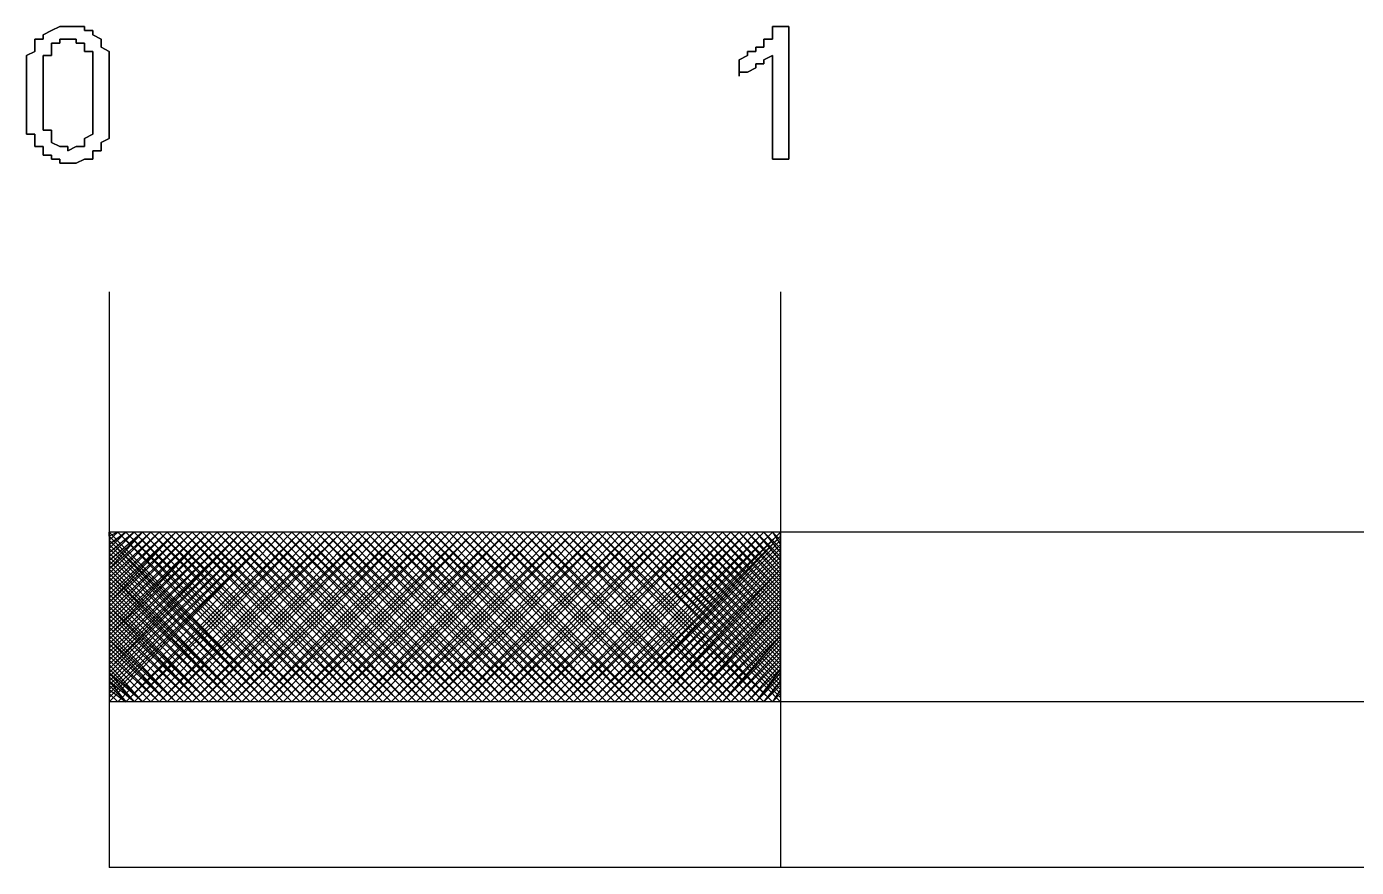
# Model space of a CAD drawing. Header units: metres. Extents: x 2.9 to 42.8, y 1.7 to 28.7.
# Drawn here: x 38.312 to 38.878, y 3.03 to 3.388 of the extents above; entities that cross this region are included whole.
import ezdxf

# ---------------------------------------------------------------- set-up
doc = ezdxf.new("R2010")
doc.units = ezdxf.units.M
doc.layers.add('AMARILLO', color=2, linetype='Continuous')
doc.layers.add('NEGRO', color=7, linetype='Continuous')

msp = doc.modelspace()

# ---------------------------------------------------------------- linework, layer by layer
at = {"layer": 'AMARILLO', "lineweight": -3}
for points in [[(38.3469, 3.2755), (38.3469, 3.0304)], [(38.6327, 3.2755), (38.6327, 3.0304)], [(40.0614, 3.1732), (38.3469, 3.1732)], [(38.3469, 3.1732), (38.4175, 3.1009), (38.3469, 3.1715)], [(38.4175, 3.1732), (38.3469, 3.1044)], [(38.414, 3.1732), (38.3469, 3.1062), (38.414, 3.1732), (38.3469, 3.108)], [(38.3469, 3.1097), (38.4104, 3.1732), (38.3469, 3.1115), (38.4104, 3.1732)], [(38.3469, 3.1133), (38.4069, 3.1732), (38.3469, 3.115), (38.4034, 3.1732), (38.3469, 3.1168)], [(38.4034, 3.1732), (38.3469, 3.1186)], [(38.3999, 3.1732), (38.3469, 3.1203), (38.3999, 3.1732), (38.3469, 3.1221)], [(38.3469, 3.1238), (38.3963, 3.1732), (38.3469, 3.1256), (38.3963, 3.1732)], [(38.3469, 3.1274), (38.3928, 3.1732), (38.3469, 3.1291), (38.3893, 3.1732), (38.3469, 3.1309)], [(38.3893, 3.1732), (38.3469, 3.1327)], [(38.3857, 3.1732), (38.3469, 3.1344), (38.3857, 3.1732), (38.3469, 3.1362)], [(38.3469, 3.138), (38.3822, 3.1732), (38.3469, 3.1397), (38.3822, 3.1732)], [(38.3469, 3.1415), (38.3787, 3.1732), (38.3469, 3.1432), (38.3752, 3.1732), (38.3469, 3.145)], [(38.3752, 3.1732), (38.3469, 3.1468)], [(38.3716, 3.1732), (38.3469, 3.1485), (38.3716, 3.1732), (38.3469, 3.1503)], [(38.3469, 3.1521), (38.3681, 3.1732), (38.3469, 3.1538), (38.3681, 3.1732)], [(38.3469, 3.1556), (38.3646, 3.1732), (38.3469, 3.1574), (38.3611, 3.1732), (38.3469, 3.1591)], [(38.3611, 3.1732), (38.3469, 3.1609)], [(38.3575, 3.1732), (38.3469, 3.1627), (38.3575, 3.1732), (38.3469, 3.1644)], [(38.3469, 3.1662), (38.354, 3.1732), (38.3469, 3.1679), (38.354, 3.1732)], [(38.3469, 3.1697), (38.3505, 3.1732), (38.3469, 3.1715), (38.3469, 3.1732)], [(38.4246, 3.1009), (38.3505, 3.1732), (38.421, 3.1009), (38.3505, 3.1732)], [(38.421, 3.1732), (38.3505, 3.1009), (38.421, 3.1732), (38.3505, 3.1009)], [(38.4281, 3.1009), (38.354, 3.1732), (38.4246, 3.1009), (38.354, 3.1732)], [(38.4281, 3.1732), (38.354, 3.1009), (38.4246, 3.1732), (38.354, 3.1009)], [(38.4316, 3.1009), (38.3575, 3.1732), (38.4281, 3.1009), (38.3575, 3.1732)], [(38.4316, 3.1732), (38.3575, 3.1009), (38.4281, 3.1732), (38.3575, 3.1009)], [(38.3611, 3.1732), (38.4316, 3.1009), (38.3611, 3.1732)], [(38.4316, 3.1732), (38.3611, 3.1009), (38.4316, 3.1732)], [(38.4387, 3.1009), (38.3646, 3.1732), (38.4351, 3.1009), (38.3646, 3.1732)], [(38.4351, 3.1732), (38.3646, 3.1009), (38.4351, 3.1732), (38.3646, 3.1009)], [(38.4422, 3.1009), (38.3681, 3.1732), (38.4387, 3.1009), (38.3681, 3.1732)], [(38.4422, 3.1732), (38.3681, 3.1009), (38.4387, 3.1732), (38.3681, 3.1009)], [(38.4457, 3.1009), (38.3716, 3.1732), (38.4422, 3.1009), (38.3716, 3.1732)], [(38.4457, 3.1732), (38.3716, 3.1009), (38.4422, 3.1732), (38.3716, 3.1009)], [(38.3752, 3.1732), (38.4457, 3.1009), (38.3752, 3.1732)], [(38.4457, 3.1732), (38.3752, 3.1009), (38.4457, 3.1732)], [(38.4528, 3.1009), (38.3787, 3.1732), (38.4493, 3.1009), (38.3787, 3.1732)], [(38.4493, 3.1732), (38.3787, 3.1009), (38.4493, 3.1732), (38.3787, 3.1009)], [(38.4563, 3.1009), (38.3822, 3.1732), (38.4528, 3.1009), (38.3822, 3.1732)], [(38.4563, 3.1732), (38.3822, 3.1009), (38.4528, 3.1732), (38.3822, 3.1009)], [(38.4598, 3.1009), (38.3857, 3.1732), (38.4563, 3.1009), (38.3857, 3.1732)], [(38.4598, 3.1732), (38.3857, 3.1009), (38.4563, 3.1732), (38.3857, 3.1009)], [(38.3893, 3.1732), (38.4598, 3.1009), (38.3893, 3.1732)], [(38.4598, 3.1732), (38.3893, 3.1009), (38.4598, 3.1732)], [(38.4669, 3.1009), (38.3928, 3.1732), (38.4634, 3.1009), (38.3928, 3.1732)], [(38.4634, 3.1732), (38.3928, 3.1009), (38.4634, 3.1732), (38.3928, 3.1009)], [(38.4704, 3.1009), (38.3963, 3.1732), (38.4669, 3.1009), (38.3963, 3.1732)], [(38.4704, 3.1732), (38.3963, 3.1009), (38.4669, 3.1732), (38.3963, 3.1009)], [(38.4739, 3.1009), (38.3999, 3.1732), (38.4704, 3.1009), (38.3999, 3.1732)], [(38.4739, 3.1732), (38.3999, 3.1009), (38.4704, 3.1732), (38.3999, 3.1009)], [(38.4034, 3.1732), (38.4739, 3.1009), (38.4034, 3.1732)], [(38.4739, 3.1732), (38.4034, 3.1009), (38.4739, 3.1732)], [(38.481, 3.1009), (38.4069, 3.1732), (38.4775, 3.1009), (38.4069, 3.1732)], [(38.4775, 3.1732), (38.4069, 3.1009), (38.4775, 3.1732), (38.4069, 3.1009)], [(38.4845, 3.1009), (38.4104, 3.1732), (38.481, 3.1009), (38.4104, 3.1732)], [(38.4845, 3.1732), (38.4104, 3.1009), (38.481, 3.1732), (38.4104, 3.1009)], [(38.4881, 3.1009), (38.414, 3.1732), (38.4845, 3.1009), (38.414, 3.1732)], [(38.4881, 3.1732), (38.414, 3.1009), (38.4845, 3.1732), (38.414, 3.1009)], [(38.4175, 3.1732), (38.4881, 3.1009), (38.4175, 3.1732)], [(38.4881, 3.1732), (38.4175, 3.1009), (38.4881, 3.1732)], [(38.4951, 3.1009), (38.421, 3.1732), (38.4916, 3.1009), (38.421, 3.1732)], [(38.4916, 3.1732), (38.421, 3.1009), (38.4916, 3.1732), (38.421, 3.1009)], [(38.4986, 3.1009), (38.4246, 3.1732), (38.4951, 3.1009), (38.4246, 3.1732)], [(38.4986, 3.1732), (38.4246, 3.1009), (38.4951, 3.1732), (38.4246, 3.1009)], [(38.5022, 3.1009), (38.4281, 3.1732), (38.4986, 3.1009), (38.4281, 3.1732)], [(38.5022, 3.1732), (38.4281, 3.1009), (38.4986, 3.1732), (38.4281, 3.1009)], [(38.4316, 3.1732), (38.5022, 3.1009), (38.4316, 3.1732)], [(38.5022, 3.1732), (38.4316, 3.1009), (38.5022, 3.1732)], [(38.5092, 3.1009), (38.4351, 3.1732), (38.5057, 3.1009), (38.4351, 3.1732)], [(38.5057, 3.1732), (38.4351, 3.1009), (38.5057, 3.1732), (38.4351, 3.1009)], [(38.5128, 3.1009), (38.4387, 3.1732), (38.5092, 3.1009), (38.4387, 3.1732)], [(38.5128, 3.1732), (38.4387, 3.1009), (38.5092, 3.1732), (38.4387, 3.1009)], [(38.5163, 3.1009), (38.4422, 3.1732), (38.5128, 3.1009), (38.4422, 3.1732)], [(38.5163, 3.1732), (38.4422, 3.1009), (38.5128, 3.1732), (38.4422, 3.1009)], [(38.4457, 3.1732), (38.5163, 3.1009), (38.4457, 3.1732)], [(38.5163, 3.1732), (38.4457, 3.1009), (38.5163, 3.1732)], [(38.5233, 3.1009), (38.4493, 3.1732), (38.5198, 3.1009), (38.4493, 3.1732)], [(38.5198, 3.1732), (38.4493, 3.1009), (38.5198, 3.1732), (38.4493, 3.1009)], [(38.5269, 3.1009), (38.4528, 3.1732), (38.5233, 3.1009), (38.4528, 3.1732)], [(38.5269, 3.1732), (38.4528, 3.1009), (38.5233, 3.1732), (38.4528, 3.1009)], [(38.5304, 3.1009), (38.4563, 3.1732), (38.5269, 3.1009), (38.4563, 3.1732)], [(38.5304, 3.1732), (38.4563, 3.1009), (38.5269, 3.1732), (38.4563, 3.1009)], [(38.4598, 3.1732), (38.5304, 3.1009), (38.4598, 3.1732)], [(38.5304, 3.1732), (38.4598, 3.1009), (38.5304, 3.1732)], [(38.5374, 3.1009), (38.4634, 3.1732), (38.5339, 3.1009), (38.4634, 3.1732)], [(38.5339, 3.1732), (38.4634, 3.1009), (38.5339, 3.1732), (38.4634, 3.1009)], [(38.541, 3.1009), (38.4669, 3.1732), (38.5374, 3.1009), (38.4669, 3.1732)], [(38.541, 3.1732), (38.4669, 3.1009), (38.5374, 3.1732), (38.4669, 3.1009)], [(38.5445, 3.1009), (38.4704, 3.1732), (38.541, 3.1009), (38.4704, 3.1732)], [(38.5445, 3.1732), (38.4704, 3.1009), (38.541, 3.1732), (38.4704, 3.1009)], [(38.4739, 3.1732), (38.5445, 3.1009), (38.4739, 3.1732)], [(38.5445, 3.1732), (38.4739, 3.1009), (38.5445, 3.1732)], [(38.5516, 3.1009), (38.4775, 3.1732), (38.548, 3.1009), (38.4775, 3.1732)], [(38.548, 3.1732), (38.4775, 3.1009), (38.548, 3.1732), (38.4775, 3.1009)], [(38.5551, 3.1009), (38.481, 3.1732), (38.5516, 3.1009), (38.481, 3.1732)], [(38.5551, 3.1732), (38.481, 3.1009), (38.5516, 3.1732), (38.481, 3.1009)], [(38.5586, 3.1009), (38.4845, 3.1732), (38.5551, 3.1009), (38.4845, 3.1732)], [(38.5586, 3.1732), (38.4845, 3.1009), (38.5551, 3.1732), (38.4845, 3.1009)], [(38.4881, 3.1732), (38.5586, 3.1009), (38.4881, 3.1732)], [(38.5586, 3.1732), (38.4881, 3.1009), (38.5586, 3.1732)], [(38.4916, 3.1732), (38.5621, 3.1009), (38.4916, 3.1732), (38.5621, 3.1009)], [(38.5621, 3.1732), (38.4916, 3.1009), (38.5621, 3.1732), (38.4916, 3.1009)], [(38.5692, 3.1009), (38.4951, 3.1732), (38.5657, 3.1009), (38.4951, 3.1732)], [(38.5692, 3.1732), (38.4951, 3.1009), (38.5657, 3.1732), (38.4951, 3.1009)], [(38.5727, 3.1009), (38.4986, 3.1732), (38.5692, 3.1009), (38.4986, 3.1732)], [(38.5727, 3.1732), (38.4986, 3.1009), (38.5692, 3.1732), (38.4986, 3.1009)], [(38.5022, 3.1732), (38.5727, 3.1009), (38.5022, 3.1732)], [(38.5727, 3.1732), (38.5022, 3.1009), (38.5727, 3.1732)], [(38.5057, 3.1732), (38.5762, 3.1009), (38.5057, 3.1732), (38.5762, 3.1009)], [(38.5762, 3.1732), (38.5057, 3.1009), (38.5762, 3.1732), (38.5057, 3.1009)], [(38.5833, 3.1009), (38.5092, 3.1732), (38.5798, 3.1009), (38.5092, 3.1732)], [(38.5833, 3.1732), (38.5092, 3.1009), (38.5798, 3.1732), (38.5092, 3.1009)], [(38.5868, 3.1009), (38.5128, 3.1732), (38.5833, 3.1009), (38.5128, 3.1732)], [(38.5868, 3.1732), (38.5128, 3.1009), (38.5833, 3.1732), (38.5128, 3.1009)], [(38.5163, 3.1732), (38.5868, 3.1009), (38.5163, 3.1732)], [(38.5868, 3.1732), (38.5163, 3.1009), (38.5868, 3.1732)], [(38.5198, 3.1732), (38.5904, 3.1009), (38.5198, 3.1732), (38.5904, 3.1009)], [(38.5904, 3.1732), (38.5198, 3.1009), (38.5904, 3.1732), (38.5198, 3.1009)], [(38.5974, 3.1009), (38.5233, 3.1732), (38.5939, 3.1009), (38.5233, 3.1732)], [(38.5974, 3.1732), (38.5233, 3.1009), (38.5939, 3.1732), (38.5233, 3.1009)], [(38.6009, 3.1009), (38.5269, 3.1732), (38.5974, 3.1009), (38.5269, 3.1732)], [(38.6009, 3.1732), (38.5269, 3.1009), (38.5974, 3.1732), (38.5269, 3.1009)], [(38.5304, 3.1732), (38.6009, 3.1009), (38.5304, 3.1732)], [(38.6009, 3.1732), (38.5304, 3.1009), (38.6009, 3.1732)], [(38.5339, 3.1732), (38.6045, 3.1009), (38.5339, 3.1732), (38.6045, 3.1009)], [(38.6045, 3.1732), (38.5339, 3.1009), (38.6045, 3.1732), (38.5339, 3.1009)], [(38.6115, 3.1009), (38.5374, 3.1732), (38.608, 3.1009), (38.5374, 3.1732)], [(38.6115, 3.1732), (38.5374, 3.1009), (38.608, 3.1732), (38.5374, 3.1009)], [(38.6151, 3.1009), (38.541, 3.1732), (38.6115, 3.1009), (38.541, 3.1732)], [(38.6151, 3.1732), (38.541, 3.1009), (38.6115, 3.1732), (38.541, 3.1009)], [(38.5445, 3.1732), (38.6151, 3.1009), (38.5445, 3.1732)], [(38.6186, 3.1732), (38.5445, 3.1009), (38.6151, 3.1732), (38.5445, 3.1009)], [(38.548, 3.1732), (38.6186, 3.1009), (38.548, 3.1732), (38.6186, 3.1009)], [(38.6186, 3.1732), (38.548, 3.1009), (38.6186, 3.1732)], [(38.6256, 3.1009), (38.5516, 3.1732), (38.6221, 3.1009), (38.5516, 3.1732)], [(38.6256, 3.1732), (38.5516, 3.1009), (38.6221, 3.1732), (38.5516, 3.1009)], [(38.6292, 3.1009), (38.5551, 3.1732), (38.6256, 3.1009), (38.5551, 3.1732)], [(38.6292, 3.1732), (38.5551, 3.1009), (38.6256, 3.1732), (38.5551, 3.1009)], [(38.5586, 3.1732), (38.6292, 3.1009), (38.5586, 3.1732)], [(38.6327, 3.1732), (38.5586, 3.1009), (38.6292, 3.1732), (38.5586, 3.1009)], [(38.6327, 3.1027), (38.5621, 3.1732), (38.6327, 3.1009), (38.5621, 3.1732)], [(38.6327, 3.1715), (38.5621, 3.1009), (38.6327, 3.1732)], [(38.5657, 3.1732), (38.6327, 3.1062), (38.5657, 3.1732), (38.6327, 3.1044)], [(38.6327, 3.1715), (38.5657, 3.1009)], [(38.5692, 3.1732), (38.6327, 3.1097), (38.5692, 3.1732), (38.6327, 3.108)], [(38.6327, 3.1133), (38.5727, 3.1732), (38.6327, 3.1115)], [(38.6327, 3.1168), (38.5762, 3.1732), (38.6327, 3.115), (38.5762, 3.1732)], [(38.5798, 3.1732), (38.6327, 3.1203), (38.5798, 3.1732), (38.6327, 3.1186)], [(38.5833, 3.1732), (38.6327, 3.1238), (38.5833, 3.1732), (38.6327, 3.1221)], [(38.6327, 3.1274), (38.5868, 3.1732), (38.6327, 3.1256)], [(38.6327, 3.1309), (38.5904, 3.1732), (38.6327, 3.1291), (38.5904, 3.1732)], [(38.5939, 3.1732), (38.6327, 3.1344), (38.5939, 3.1732), (38.6327, 3.1327)], [(38.5974, 3.1732), (38.6327, 3.138), (38.5974, 3.1732), (38.6327, 3.1362), (38.5974, 3.1009), (38.6327, 3.138), (38.5974, 3.1009)], [(38.6327, 3.1415), (38.6009, 3.1732), (38.6327, 3.1397)], [(38.6327, 3.145), (38.6045, 3.1732), (38.6327, 3.1432), (38.6045, 3.1732)], [(38.608, 3.1732), (38.6327, 3.1485), (38.608, 3.1732), (38.6327, 3.1468)], [(38.6115, 3.1732), (38.6327, 3.1521), (38.6115, 3.1732), (38.6327, 3.1503)], [(38.6327, 3.1556), (38.6151, 3.1732), (38.6327, 3.1538)], [(38.6327, 3.1591), (38.6186, 3.1732), (38.6327, 3.1574), (38.6186, 3.1732)], [(38.6221, 3.1732), (38.6327, 3.1627), (38.6221, 3.1732), (38.6327, 3.1609)], [(38.6256, 3.1732), (38.6327, 3.1662), (38.6256, 3.1732), (38.6327, 3.1644)], [(38.6327, 3.1697), (38.6292, 3.1732), (38.6327, 3.1679)], [(38.6327, 3.1732), (38.6327, 3.1715), (38.6327, 3.1732)], [(38.4175, 3.1009), (38.3469, 3.1697), (38.414, 3.1009), (38.3469, 3.1679)], [(38.3469, 3.1662), (38.414, 3.1009)], [(38.6327, 3.1679), (38.5657, 3.1009), (38.6327, 3.1697)], [(38.6327, 3.1644), (38.5692, 3.1009), (38.6327, 3.1662), (38.5692, 3.1009)], [(38.3469, 3.1644), (38.4104, 3.1009), (38.3469, 3.1644)], [(38.3469, 3.1627), (38.4104, 3.1009)], [(38.3469, 3.1609), (38.4069, 3.1009), (38.3469, 3.1609)], [(38.6327, 3.1627), (38.5727, 3.1009)], [(38.6327, 3.1609), (38.5727, 3.1009), (38.6327, 3.1609)], [(38.3469, 3.1591), (38.4034, 3.1009), (38.3469, 3.1574)], [(38.4034, 3.1009), (38.3469, 3.1556), (38.3999, 3.1009), (38.3469, 3.1538)], [(38.6327, 3.1574), (38.5762, 3.1009), (38.6327, 3.1591)], [(38.6327, 3.1574), (38.5798, 3.1009)], [(38.6327, 3.1538), (38.5798, 3.1009), (38.6327, 3.1556)], [(38.3469, 3.1521), (38.3999, 3.1009)], [(38.3469, 3.1503), (38.3963, 3.1009), (38.3469, 3.1503)], [(38.3469, 3.1485), (38.3963, 3.1009)], [(38.6327, 3.1503), (38.5833, 3.1009), (38.6327, 3.1521), (38.5833, 3.1009)], [(38.6327, 3.1485), (38.5868, 3.1009)], [(38.3469, 3.1468), (38.3928, 3.1009), (38.3469, 3.1468)], [(38.3469, 3.145), (38.3893, 3.1009), (38.3469, 3.1432)], [(38.6327, 3.1468), (38.5868, 3.1009), (38.6327, 3.1468)], [(38.6327, 3.1432), (38.5904, 3.1009), (38.6327, 3.145)], [(38.6327, 3.1432), (38.5939, 3.1009)], [(38.3893, 3.1009), (38.3469, 3.1415), (38.3857, 3.1009), (38.3469, 3.1397)], [(38.3469, 3.138), (38.3857, 3.1009)], [(38.6327, 3.1397), (38.5939, 3.1009), (38.6327, 3.1415)], [(38.3469, 3.1362), (38.3822, 3.1009), (38.3469, 3.1362)], [(38.3469, 3.1344), (38.3822, 3.1009)], [(38.3469, 3.1327), (38.3787, 3.1009), (38.3469, 3.1327)], [(38.3469, 3.1309), (38.3752, 3.1009), (38.3469, 3.1291)], [(38.6327, 3.1344), (38.6009, 3.1009)], [(38.6327, 3.1327), (38.6009, 3.1009), (38.6327, 3.1327)], [(38.6327, 3.1291), (38.6045, 3.1009), (38.6327, 3.1309)], [(38.3752, 3.1009), (38.3469, 3.1274), (38.3716, 3.1009), (38.3469, 3.1256)], [(38.6327, 3.1291), (38.608, 3.1009)], [(38.6327, 3.1256), (38.608, 3.1009), (38.6327, 3.1274)], [(38.3469, 3.1238), (38.3716, 3.1009)], [(38.3469, 3.1221), (38.3681, 3.1009), (38.3469, 3.1221)], [(38.3469, 3.1203), (38.3681, 3.1009)], [(38.6327, 3.1221), (38.6115, 3.1009), (38.6327, 3.1238), (38.6115, 3.1009)], [(38.6327, 3.1203), (38.6151, 3.1009)], [(38.3469, 3.1186), (38.3646, 3.1009), (38.3469, 3.1186)], [(38.3469, 3.1168), (38.3611, 3.1009), (38.3469, 3.115)], [(38.6327, 3.1186), (38.6151, 3.1009), (38.6327, 3.1186)], [(38.6327, 3.115), (38.6186, 3.1009), (38.6327, 3.1168)], [(38.6327, 3.115), (38.6221, 3.1009)], [(38.3611, 3.1009), (38.3469, 3.1133), (38.3575, 3.1009), (38.3469, 3.1115)], [(38.3575, 3.1009), (38.3469, 3.1097), (38.354, 3.1009), (38.3469, 3.108)], [(38.6327, 3.1115), (38.6221, 3.1009), (38.6327, 3.1133)], [(38.6327, 3.108), (38.6256, 3.1009), (38.6327, 3.1097), (38.6256, 3.1009)], [(38.3469, 3.1062), (38.354, 3.1009)], [(38.3469, 3.1044), (38.3505, 3.1009), (38.3469, 3.1044)], [(38.6327, 3.1062), (38.6292, 3.1009)], [(38.6327, 3.1044), (38.6292, 3.1009), (38.6327, 3.1044)], [(38.6327, 3.1027), (38.6327, 3.1009)], [(40.0614, 3.1009), (38.3469, 3.1009)], [(38.6327, 3.1009), (38.6327, 3.0304)], [(40.0614, 3.0304), (38.3469, 3.0304)]]:
    msp.add_lwpolyline(points, dxfattribs=at)
msp.add_lwpolyline([(38.3469, 3.1027), (38.3469, 3.1009), (38.4175, 3.1732)], close=True, dxfattribs=at)
at = {"layer": 'NEGRO', "lineweight": -3}
for points in [[(38.3223, 3.3867), (38.3187, 3.3849), (38.3223, 3.3867)], [(38.3258, 3.3884), (38.3223, 3.3867), (38.3258, 3.3884)], [(38.3293, 3.3884), (38.3258, 3.3884), (38.3293, 3.3884)], [(38.3328, 3.3884), (38.3293, 3.3884), (38.3328, 3.3884)], [(38.3364, 3.3884), (38.3328, 3.3884), (38.3364, 3.3884)], [(38.3364, 3.3867), (38.3364, 3.3884), (38.3364, 3.3867)], [(38.3399, 3.3867), (38.3364, 3.3867), (38.3399, 3.3867)], [(38.3399, 3.3849), (38.3399, 3.3867), (38.3399, 3.3849)], [(38.6327, 3.3884), (38.6292, 3.3884), (38.6327, 3.3884)], [(38.6292, 3.3884), (38.6292, 3.3867), (38.6292, 3.3884)], [(38.6292, 3.3867), (38.6292, 3.3849), (38.6292, 3.3867)], [(38.6362, 3.3884), (38.6327, 3.3884), (38.6362, 3.3884)], [(38.6362, 3.332), (38.6362, 3.3884), (38.6362, 3.332)], [(38.3187, 3.3831), (38.3152, 3.3831), (38.3187, 3.3831)], [(38.3152, 3.3831), (38.3152, 3.3814), (38.3152, 3.3831)], [(38.3152, 3.3814), (38.3152, 3.3796), (38.3152, 3.3814)], [(38.3187, 3.3849), (38.3187, 3.3831), (38.3187, 3.3849)], [(38.3223, 3.3796), (38.3223, 3.3814), (38.3223, 3.3796)], [(38.3223, 3.3814), (38.3258, 3.3814), (38.3223, 3.3814)], [(38.3258, 3.3814), (38.3258, 3.3831), (38.3258, 3.3814)], [(38.3258, 3.3831), (38.3293, 3.3831), (38.3258, 3.3831)], [(38.3293, 3.3831), (38.3328, 3.3831), (38.3293, 3.3831)], [(38.3328, 3.3831), (38.3328, 3.3814), (38.3328, 3.3831)], [(38.3328, 3.3814), (38.3364, 3.3814), (38.3328, 3.3814)], [(38.3364, 3.3814), (38.3364, 3.3796), (38.3364, 3.3814)], [(38.3434, 3.3831), (38.3399, 3.3849), (38.3434, 3.3831)], [(38.3434, 3.3814), (38.3434, 3.3831), (38.3434, 3.3814)], [(38.3434, 3.3796), (38.3434, 3.3814), (38.3434, 3.3796)], [(38.6292, 3.3831), (38.6256, 3.3831), (38.6292, 3.3831)], [(38.6256, 3.3831), (38.6256, 3.3814), (38.6256, 3.3831)], [(38.6256, 3.3814), (38.6256, 3.3796), (38.6256, 3.3814)], [(38.6292, 3.3849), (38.6292, 3.3831), (38.6292, 3.3849)], [(38.3152, 3.3778), (38.3117, 3.3761), (38.3152, 3.3778)], [(38.3117, 3.3761), (38.3117, 3.3743), (38.3117, 3.3761)], [(38.3117, 3.3743), (38.3117, 3.3726), (38.3117, 3.3743)], [(38.3152, 3.3796), (38.3152, 3.3778), (38.3152, 3.3796)], [(38.3187, 3.3743), (38.3187, 3.3761), (38.3187, 3.3743)], [(38.3187, 3.3761), (38.3223, 3.3761), (38.3187, 3.3761)], [(38.3187, 3.3726), (38.3187, 3.3743), (38.3187, 3.3726)], [(38.3223, 3.3778), (38.3223, 3.3796), (38.3223, 3.3778)], [(38.3223, 3.3761), (38.3223, 3.3778), (38.3223, 3.3761)], [(38.3364, 3.3796), (38.3364, 3.3778), (38.3364, 3.3796)], [(38.3364, 3.3778), (38.3399, 3.3778), (38.3364, 3.3778)], [(38.3399, 3.3778), (38.3399, 3.3761), (38.3399, 3.3778)], [(38.3399, 3.3761), (38.3399, 3.3743), (38.3399, 3.3761)], [(38.3399, 3.3743), (38.3399, 3.3726), (38.3399, 3.3743)], [(38.3469, 3.3778), (38.3434, 3.3796), (38.3469, 3.3778)], [(38.3469, 3.3761), (38.3469, 3.3778), (38.3469, 3.3761)], [(38.3469, 3.3743), (38.3469, 3.3761), (38.3469, 3.3743)], [(38.3469, 3.3726), (38.3469, 3.3743), (38.3469, 3.3726)], [(38.6186, 3.3761), (38.6151, 3.3743), (38.6186, 3.3761)], [(38.6151, 3.3743), (38.6151, 3.3673), (38.6151, 3.3743)], [(38.6221, 3.3778), (38.6186, 3.3778), (38.6221, 3.3778)], [(38.6186, 3.3778), (38.6186, 3.3761), (38.6186, 3.3778)], [(38.6256, 3.3796), (38.6221, 3.3796), (38.6256, 3.3796)], [(38.6221, 3.3796), (38.6221, 3.3778), (38.6221, 3.3796)], [(38.6256, 3.3743), (38.6292, 3.3761), (38.6256, 3.3743)], [(38.6256, 3.3726), (38.6256, 3.3743), (38.6256, 3.3726)], [(38.6292, 3.3761), (38.6292, 3.332), (38.6292, 3.3761)], [(38.3117, 3.3726), (38.3117, 3.3708), (38.3117, 3.3726)], [(38.3117, 3.3708), (38.3117, 3.369), (38.3117, 3.3708)], [(38.3117, 3.369), (38.3117, 3.3673), (38.3117, 3.369)], [(38.3187, 3.3708), (38.3187, 3.3726), (38.3187, 3.3708)], [(38.3187, 3.369), (38.3187, 3.3708), (38.3187, 3.369)], [(38.3187, 3.3673), (38.3187, 3.369), (38.3187, 3.3673)], [(38.3399, 3.3726), (38.3399, 3.3708), (38.3399, 3.3726)], [(38.3399, 3.3708), (38.3399, 3.369), (38.3399, 3.3708)], [(38.3399, 3.369), (38.3399, 3.3673), (38.3399, 3.369)], [(38.3469, 3.3708), (38.3469, 3.3726), (38.3469, 3.3708)], [(38.3469, 3.369), (38.3469, 3.3708), (38.3469, 3.369)], [(38.3469, 3.3673), (38.3469, 3.369), (38.3469, 3.3673)], [(38.6151, 3.3673), (38.6151, 3.369), (38.6151, 3.3673)], [(38.6151, 3.369), (38.6186, 3.369), (38.6151, 3.369)], [(38.6186, 3.369), (38.6221, 3.3708), (38.6186, 3.369)], [(38.6221, 3.3708), (38.6221, 3.3726), (38.6221, 3.3708)], [(38.6221, 3.3726), (38.6256, 3.3726), (38.6221, 3.3726)], [(38.3117, 3.3673), (38.3117, 3.3655), (38.3117, 3.3673)], [(38.3117, 3.3655), (38.3117, 3.3637), (38.3117, 3.3655)], [(38.3117, 3.3637), (38.3117, 3.362), (38.3117, 3.3637)], [(38.3187, 3.3655), (38.3187, 3.3673), (38.3187, 3.3655)], [(38.3187, 3.3637), (38.3187, 3.3655), (38.3187, 3.3637)], [(38.3187, 3.362), (38.3187, 3.3637), (38.3187, 3.362)], [(38.3399, 3.3673), (38.3399, 3.3655), (38.3399, 3.3673)], [(38.3399, 3.3655), (38.3399, 3.3637), (38.3399, 3.3655)], [(38.3399, 3.3637), (38.3399, 3.362), (38.3399, 3.3637)], [(38.3469, 3.3655), (38.3469, 3.3673), (38.3469, 3.3655)], [(38.3469, 3.3637), (38.3469, 3.3655), (38.3469, 3.3637)], [(38.3469, 3.362), (38.3469, 3.3637), (38.3469, 3.362)], [(38.3117, 3.362), (38.3117, 3.3602), (38.3117, 3.362)], [(38.3117, 3.3602), (38.3117, 3.3584), (38.3117, 3.3602)], [(38.3117, 3.3584), (38.3117, 3.3567), (38.3117, 3.3584)], [(38.3187, 3.3602), (38.3187, 3.362), (38.3187, 3.3602)], [(38.3187, 3.3584), (38.3187, 3.3602), (38.3187, 3.3584)], [(38.3187, 3.3567), (38.3187, 3.3584), (38.3187, 3.3567)], [(38.3399, 3.362), (38.3399, 3.3602), (38.3399, 3.362)], [(38.3399, 3.3602), (38.3399, 3.3584), (38.3399, 3.3602)], [(38.3399, 3.3584), (38.3399, 3.3549), (38.3399, 3.3584)], [(38.3469, 3.3602), (38.3469, 3.362), (38.3469, 3.3602)], [(38.3469, 3.3584), (38.3469, 3.3602), (38.3469, 3.3584)], [(38.3469, 3.3567), (38.3469, 3.3584), (38.3469, 3.3567)], [(38.3117, 3.3567), (38.3117, 3.3549), (38.3117, 3.3567)], [(38.3117, 3.3549), (38.3117, 3.3532), (38.3117, 3.3549)], [(38.3117, 3.3532), (38.3117, 3.3514), (38.3117, 3.3532)], [(38.3187, 3.3549), (38.3187, 3.3567), (38.3187, 3.3549)], [(38.3187, 3.3532), (38.3187, 3.3549), (38.3187, 3.3532)], [(38.3187, 3.3514), (38.3187, 3.3532), (38.3187, 3.3514)], [(38.3399, 3.3549), (38.3399, 3.3532), (38.3399, 3.3549)], [(38.3399, 3.3532), (38.3399, 3.3514), (38.3399, 3.3532)], [(38.3469, 3.3549), (38.3469, 3.3567), (38.3469, 3.3549)], [(38.3469, 3.3532), (38.3469, 3.3549), (38.3469, 3.3532)], [(38.3469, 3.3514), (38.3469, 3.3532), (38.3469, 3.3514)], [(38.3117, 3.3514), (38.3117, 3.3496), (38.3117, 3.3514)], [(38.3117, 3.3496), (38.3117, 3.3479), (38.3117, 3.3496)], [(38.3117, 3.3479), (38.3117, 3.3461), (38.3117, 3.3479)], [(38.3117, 3.3461), (38.3117, 3.3443), (38.3117, 3.3461)], [(38.3187, 3.3496), (38.3187, 3.3514), (38.3187, 3.3496)], [(38.3187, 3.3479), (38.3187, 3.3496), (38.3187, 3.3479)], [(38.3187, 3.3461), (38.3187, 3.3479), (38.3187, 3.3461)], [(38.3187, 3.3443), (38.3187, 3.3461), (38.3187, 3.3443)], [(38.3399, 3.3514), (38.3399, 3.3496), (38.3399, 3.3514)], [(38.3399, 3.3496), (38.3399, 3.3479), (38.3399, 3.3496)], [(38.3399, 3.3479), (38.3399, 3.3461), (38.3399, 3.3479)], [(38.3399, 3.3461), (38.3399, 3.3443), (38.3399, 3.3461)], [(38.3469, 3.3496), (38.3469, 3.3514), (38.3469, 3.3496)], [(38.3469, 3.3479), (38.3469, 3.3496), (38.3469, 3.3479)], [(38.3469, 3.3461), (38.3469, 3.3479), (38.3469, 3.3461)], [(38.3469, 3.3443), (38.3469, 3.3461), (38.3469, 3.3443)], [(38.3117, 3.3443), (38.3117, 3.3426), (38.3117, 3.3443)], [(38.3117, 3.3426), (38.3152, 3.3426), (38.3117, 3.3426)], [(38.3152, 3.3426), (38.3152, 3.3408), (38.3152, 3.3426)], [(38.3152, 3.3408), (38.3152, 3.339), (38.3152, 3.3408)], [(38.3223, 3.3443), (38.3187, 3.3443), (38.3223, 3.3443)], [(38.3223, 3.3426), (38.3223, 3.3443), (38.3223, 3.3426)], [(38.3223, 3.3408), (38.3223, 3.3426), (38.3223, 3.3408)], [(38.3223, 3.339), (38.3223, 3.3408), (38.3223, 3.339)], [(38.3399, 3.3426), (38.3364, 3.3408), (38.3399, 3.3426)], [(38.3364, 3.3408), (38.3364, 3.339), (38.3364, 3.3408)], [(38.3399, 3.3443), (38.3399, 3.3426), (38.3399, 3.3443)], [(38.3434, 3.339), (38.3469, 3.3408), (38.3434, 3.339)], [(38.3469, 3.3426), (38.3469, 3.3443), (38.3469, 3.3426)], [(38.3469, 3.3408), (38.3469, 3.3426), (38.3469, 3.3408)], [(38.3152, 3.339), (38.3152, 3.3373), (38.3152, 3.339)], [(38.3152, 3.3373), (38.3187, 3.3373), (38.3152, 3.3373)], [(38.3187, 3.3373), (38.3187, 3.3355), (38.3187, 3.3373)], [(38.3187, 3.3355), (38.3187, 3.3337), (38.3187, 3.3355)], [(38.3258, 3.3373), (38.3223, 3.339), (38.3258, 3.3373)], [(38.3293, 3.3373), (38.3258, 3.3373), (38.3293, 3.3373)], [(38.3328, 3.3373), (38.3293, 3.3355), (38.3328, 3.3373)], [(38.3293, 3.3355), (38.3293, 3.3373), (38.3293, 3.3355)], [(38.3364, 3.3373), (38.3328, 3.3373), (38.3364, 3.3373)], [(38.3364, 3.339), (38.3364, 3.3373), (38.3364, 3.339)], [(38.3399, 3.3337), (38.3399, 3.3355), (38.3399, 3.3337)], [(38.3399, 3.3355), (38.3434, 3.3355), (38.3399, 3.3355)], [(38.3434, 3.3373), (38.3434, 3.339), (38.3434, 3.3373)], [(38.3434, 3.3355), (38.3434, 3.3373), (38.3434, 3.3355)], [(38.3187, 3.3337), (38.3223, 3.3337), (38.3187, 3.3337)], [(38.3223, 3.3337), (38.3223, 3.332), (38.3223, 3.3337)], [(38.3223, 3.332), (38.3258, 3.332), (38.3223, 3.332)], [(38.3258, 3.332), (38.3258, 3.3302), (38.3258, 3.332)], [(38.3258, 3.3302), (38.3293, 3.3302), (38.3258, 3.3302)], [(38.3293, 3.3302), (38.3328, 3.3302), (38.3293, 3.3302)], [(38.3328, 3.3302), (38.3364, 3.332), (38.3328, 3.3302)], [(38.3364, 3.332), (38.3399, 3.332), (38.3364, 3.332)], [(38.3399, 3.332), (38.3399, 3.3337), (38.3399, 3.332)], [(38.6292, 3.332), (38.6362, 3.332), (38.6292, 3.332)]]:
    msp.add_lwpolyline(points, dxfattribs=at)

doc.saveas('drawing.dxf')
